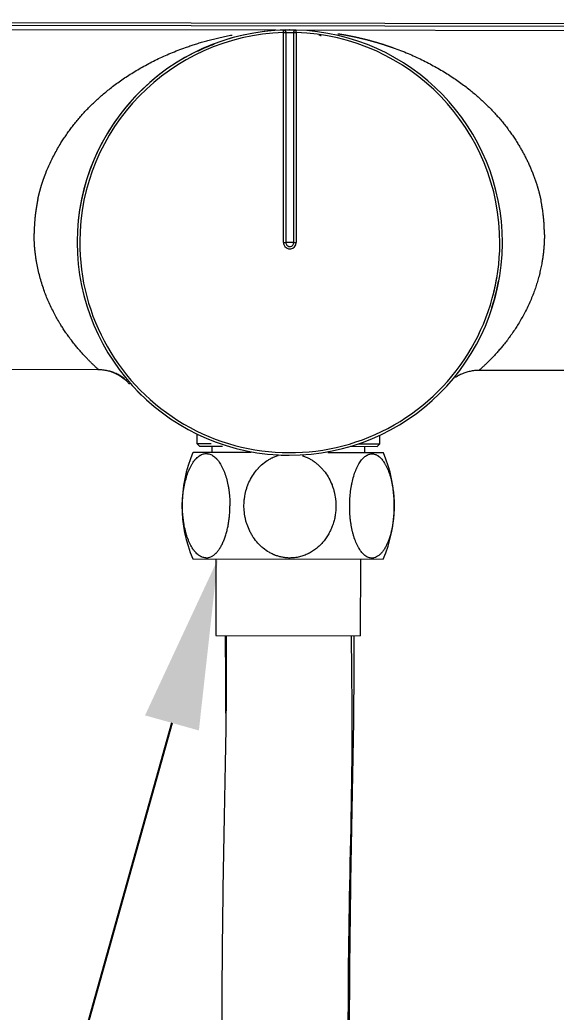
# Model space of a CAD drawing. Extents: x 16539 to 19738, y -91 to 2224.
# Drawn here: x 17479.9 to 17543, y 462.1 to 578.8 of the extents above; entities that cross this region are included whole.
import ezdxf
from ezdxf import colors
from ezdxf.entities.mleader import LeaderData, LeaderLine
from ezdxf.math import Vec2, Vec3

# ---------------------------------------------------------------- set-up
doc = ezdxf.new("R2010")
doc.units = 0
doc.header["$LTSCALE"] = 10
doc.header["$MEASUREMENT"] = 0
doc.layers.get('0').update_dxf_attribs({"linetype": 'CONTINUOUS'})
doc.layers.add('1', color=7, linetype='CONTINUOUS')
doc.styles.add('Daelim Dimension', font='NanumGothic.ttf')

msp = doc.modelspace()

# ---------------------------------------------------------------- linework, layer by layer
at = {"layer": '1', "color": 7, "linetype": 'Continuous', "lineweight": 13}
for p, q in [((17263.99, 578.76), (17699.99, 578.08)), ((17510.92, 552.57), (17510.92, 577.26)), ((17511.2, 577.26), (17511.19, 552.57)), ((17512.12, 552.57), (17512.12, 577.26)), ((17512.4, 577.26), (17512.4, 552.57)), ((17486.65, 552.57), (17486.66, 552.57))]:
    msp.add_line(p, q, dxfattribs=at)
at = {"layer": '1', "color": 7, "linetype": 'Continuous', "lineweight": 18}
for p, q in [((17263.99, 578.46), (17699.99, 577.78)), ((17436.61, 577.69), (17510.01, 577.58)), ((17511.65, 577.57), (17511.61, 577.57)), ((17511.7, 577.57), (17511.69, 577.57)), ((17511.89, 577.57), (17586.61, 577.46)), ((17489.19, 537.61), (17436.55, 537.69)), ((17586.55, 537.46), (17533.91, 537.54)), ((17500.73, 530.08), (17500.73, 528.94)), ((17522.23, 528.91), (17522.23, 529.92)), ((17500.73, 528.94), (17501.03, 528.64)), ((17500.73, 528.94), (17502.43, 528.94)), ((17501.03, 528.64), (17503.74, 528.64)), ((17502.48, 528.64), (17502.48, 527.88)), ((17518.8, 528.62), (17521.93, 528.61)), ((17519.73, 528.91), (17522.23, 528.91)), ((17520.48, 527.85), (17520.48, 528.61)), ((17521.93, 528.61), (17522.23, 528.91)), ((17507.13, 527.87), (17500.28, 527.88)), ((17511.61, 527.57), (17511.62, 527.57)), ((17522.68, 527.85), (17516.15, 527.86)), ((17500.26, 515.38), (17522.66, 515.35)), ((17502.96, 515.38), (17502.95, 506.38)), ((17519.96, 515.35), (17519.94, 506.35)), ((17502.95, 506.38), (17519.94, 506.35))]:
    msp.add_line(p, q, dxfattribs=at)
for centre, major_axis, ratio, start_param, end_param in [((17511.65, 552.57), (0.04, 25), 0.999999, 6.254568, 7.850907), ((17511.66, 552.57), (-0.04, -25), 0.999999, 3.173145, 4.709526), ((17512.4, 577.26), (0.009, 0.3), 0.001585, 4.712434, 6.28323), ((17511.66, 552.57), (-0.04, -25), 0.999999, 1.572319, 3.113086), ((17511.66, 552.57), (-0.04, -24.7), 0.999999, 3.173145, 4.709526), ((17512.4, 577.26), (0.3, 0), 0.000002, 3.527575, 4.713974), ((17511.66, 552.57), (-0.04, -24.7), 0.999999, 1.567933, 3.113086), ((17511.65, 552.57), (-0.04, -24.96), 0.999999, 3.50704, 3.592843), ((17511.65, 552.57), (0.04, 25), 0.999999, 1.567722, 1.572319), ((17511.66, 552.57), (-0.04, -25), 0.999999, 4.709526, 4.713912), ((17511.66, 552.57), (-0.04, -25), 0.999999, 4.713912, 7.851119), ((17511.66, 552.57), (-0.04, -24.7), 0.999999, 4.709526, 7.851119), ((17511.66, 552.57), (-0.04, -25), 0.999999, 1.567933, 1.572319), ((17511.65, 552.57), (-0.04, -24.7), 0.999999, 1.325242, 1.410137), ((17511.65, 552.57), (-0.04, -24.96), 0.999999, 1.26161, 1.389222), ((17489.09, 532.61), (-0.01, -5), 0.999999, 2.300524, 3.141593), ((17511.61, 552.57), (-0.04, -25), 0.999999, 5.486939, 5.513691), ((17514.86, 521.61), (-0.02, -15.88), 0.999825, 4.307798, 5.11698), ((17511.61, 552.57), (-0.04, -25), 0.999999, 6.233116, 6.283185), ((17508.07, 521.62), (0.02, 15.88), 0.999825, 4.307798, 5.11698)]:
    msp.add_ellipse(centre, major_axis=major_axis, ratio=ratio, start_param=start_param, end_param=end_param, dxfattribs=at)
at = {"layer": '1', "color": 7, "linetype": 'Continuous', "lineweight": 13}
for centre, major_axis, ratio, start_param, end_param in [((17510.92, 577.26), (-0.009, 0.3), 0.001585, 4.712339, 6.283136), ((17510.92, 577.26), (0.3, 0), 0.000002, 4.713974, 5.900374), ((17510.92, 552.57), (-0.3, 0), 0.000002, 1.572382, 2.758782), ((17511.66, 552.57), (0.001, 0.742), 0.999999, 1.572319, 1.882429), ((17511.66, 552.57), (0.001, 0.742), 0.999999, 1.882429, 4.713912), ((17511.66, 552.57), (0.5, 0), 0.000002, 1.572382, 2.758781), ((17511.66, 552.57), (0.001, 0.464), 0.999999, 1.572319, 1.882429), ((17511.66, 552.57), (0.001, 0.464), 0.999999, 1.882429, 4.713912), ((17511.66, 552.57), (0.5, 0), 0.000002, 0.385982, 1.572382), ((17512.4, 552.57), (-0.3, 0), 0.000002, 0.385982, 1.572382)]:
    msp.add_ellipse(centre, major_axis=major_axis, ratio=ratio, start_param=start_param, end_param=end_param, dxfattribs=at)
at = {"layer": '1', "color": 7, "linetype": 'Continuous', "lineweight": 18}
for points, knots in [([(17510.91, 577.56), (17510.91, 577.56), (17510.91, 577.56), (17510.92, 577.56), (17510.93, 577.56), (17510.93, 577.56), (17510.94, 577.56), (17510.95, 577.56), (17510.95, 577.56), (17510.96, 577.56), (17510.97, 577.56), (17510.97, 577.56), (17510.98, 577.56), (17510.99, 577.56), (17511, 577.56), (17511.01, 577.56), (17511.02, 577.56), (17511.04, 577.56), (17511.06, 577.57), (17511.11, 577.57), (17511.15, 577.57), (17511.22, 577.57), (17511.3, 577.57), (17511.42, 577.57), (17511.53, 577.57), (17511.66, 577.57), (17511.78, 577.57), (17511.89, 577.57), (17512.01, 577.57), (17512.1, 577.57), (17512.16, 577.57), (17512.21, 577.57), (17512.25, 577.57), (17512.28, 577.56), (17512.31, 577.56), (17512.32, 577.56), (17512.34, 577.56), (17512.35, 577.56), (17512.36, 577.56), (17512.38, 577.56), (17512.39, 577.56), (17512.4, 577.56), (17512.41, 577.56), (17512.41, 577.56)], [0, 0, 0, 0, 0.007724, 0.015423, 0.0231, 0.030758, 0.038398, 0.046024, 0.053637, 0.061242, 0.06884, 0.076433, 0.084026, 0.091619, 0.099217, 0.106821, 0.114434, 0.122058, 0.153377, 0.184502, 0.215598, 0.246836, 0.309661, 0.372766, 0.435697, 0.498683, 0.561712, 0.624751, 0.688137, 0.751255, 0.782705, 0.814029, 0.845399, 0.876987, 0.890635, 0.904252, 0.917855, 0.931457, 0.945075, 0.958723, 0.972417, 0.986171, 1, 1, 1, 1]), ([(17515.06, 577.01), (17515.11, 576.99), (17515.15, 576.97), (17515.24, 576.94), (17515.29, 576.93), (17515.34, 576.92)], [0, 0, 0, 0, 0.504365, 0.504365, 1, 1, 1, 1]), ([(17516.53, 341.75), (17517.03, 339.87), (17518.41, 334.95), (17521.14, 326.31), (17525.04, 315.17), (17530.09, 302.63), (17536.24, 289.62), (17543.27, 277.03), (17551.08, 265.23), (17559.68, 254.35), (17569.09, 244.51), (17579.29, 235.83), (17590.25, 228.46), (17603.74, 221.33), (17619.95, 215.05), (17638.83, 210.2), (17658.01, 207.28), (17677.2, 206.01), (17696.1, 206.39), (17714.4, 208.42), (17731.83, 212.03), (17748.2, 217.16), (17763.4, 223.74), (17777.53, 231.81), (17790.77, 241.6), (17801.64, 252.13), (17810.33, 262.9), (17817.07, 273.31), (17824.01, 286.62), (17830.46, 303.08), (17835.62, 322.85), (17838.5, 343.56), (17839.08, 364.7), (17837.6, 385.79), (17834.02, 408.83), (17828.02, 433.54), (17819.49, 459.62), (17808.8, 485.71), (17796.03, 511.57), (17782.03, 535.67), (17772.35, 550.67), (17767.88, 557.37)], [0, 0, 0, 0, 0.0082069, 0.0215596, 0.0381097, 0.0578098, 0.0783679, 0.0985803, 0.1183953, 0.1377978, 0.1568237, 0.1755469, 0.1939843, 0.2122541, 0.2395791, 0.2668789, 0.2940862, 0.321042, 0.347645, 0.3734704, 0.3983715, 0.4223601, 0.4454972, 0.4678681, 0.4906141, 0.514563, 0.5313056, 0.5486882, 0.5666212, 0.5943077, 0.622846, 0.6523031, 0.6820326, 0.7116126, 0.7410481, 0.7799734, 0.8183744, 0.856331, 0.8984009, 0.9395583, 0.9734278, 0.9734278, 0.9734278, 0.9734278]), ([(17492.24, 536.56), (17492.2, 536.59), (17492.03, 536.72), (17491.7, 536.94), (17491.23, 537.18), (17490.74, 537.37), (17490.23, 537.5), (17489.71, 537.59), (17489.36, 537.61), (17489.19, 537.61)], [0, 0, 0, 0, 0.04048, 0.2004, 0.36032, 0.52024, 0.68016, 0.84008, 1, 1, 1, 1]), ([(17533.91, 537.54), (17533.73, 537.54), (17533.38, 537.52), (17532.86, 537.44), (17532.35, 537.3), (17531.86, 537.11), (17531.45, 536.9), (17531.21, 536.75), (17531.11, 536.69)], [0, 0, 0, 0, 0.177407, 0.354814, 0.532222, 0.709629, 0.887036, 1, 1, 1, 1]), ([(17501.79, 515.5), (17501.72, 515.5), (17501.57, 515.52), (17501.43, 515.56), (17501.32, 515.6), (17501.28, 515.62), (17501.21, 515.65), (17501.18, 515.67), (17501.07, 515.73), (17501, 515.77), (17500.87, 515.87), (17500.73, 515.99), (17500.61, 516.12), (17500.51, 516.23), (17500.47, 516.28), (17500.42, 516.34), (17500.39, 516.38), (17500.37, 516.4), (17500.3, 516.51), (17500.24, 516.59), (17500.07, 516.86), (17499.97, 517.06), (17499.78, 517.48), (17499.69, 517.7), (17499.58, 518), (17499.56, 518.06), (17499.53, 518.18), (17499.51, 518.24), (17499.45, 518.42), (17499.42, 518.55), (17499.32, 518.93), (17499.27, 519.19), (17499.2, 519.59), (17499.18, 519.72), (17499.15, 519.93), (17499.14, 520), (17499.12, 520.14), (17499.12, 520.21), (17499.08, 520.55), (17499.06, 520.83), (17499.04, 521.39), (17499.04, 521.68), (17499.05, 522.03), (17499.05, 522.14), (17499.06, 522.24), (17499.06, 522.31), (17499.06, 522.35), (17499.07, 522.53), (17499.08, 522.67), (17499.12, 523.08), (17499.16, 523.36), (17499.22, 523.76), (17499.24, 523.9), (17499.28, 524.1), (17499.3, 524.16), (17499.33, 524.29), (17499.34, 524.36), (17499.42, 524.68), (17499.49, 524.93), (17499.64, 525.41), (17499.73, 525.64), (17499.83, 525.89), (17499.85, 525.91), (17499.87, 525.97), (17499.91, 526.05), (17499.95, 526.12), (17500.02, 526.28), (17500.13, 526.47), (17500.24, 526.65), (17500.36, 526.82), (17500.42, 526.9), (17500.5, 527), (17500.51, 527.02), (17500.54, 527.05), (17500.59, 527.11), (17500.64, 527.16), (17500.74, 527.26), (17500.87, 527.38), (17501.01, 527.48), (17501.11, 527.55), (17501.16, 527.58), (17501.22, 527.6), (17501.25, 527.62), (17501.27, 527.63), (17501.36, 527.67), (17501.5, 527.72), (17501.72, 527.76), (17501.87, 527.76), (17501.98, 527.75), (17502.03, 527.75), (17502.09, 527.74), (17502.12, 527.73), (17502.14, 527.73), (17502.23, 527.7), (17502.3, 527.68), (17502.45, 527.62), (17502.59, 527.54), (17502.79, 527.4), (17502.92, 527.28), (17503, 527.2), (17503.02, 527.18), (17503.05, 527.15), (17503.1, 527.09), (17503.15, 527.04), (17503.24, 526.93), (17503.3, 526.85), (17503.48, 526.6), (17503.58, 526.41), (17503.74, 526.11), (17503.79, 526.01), (17503.86, 525.85), (17503.88, 525.79), (17503.93, 525.68), (17503.95, 525.62), (17504.06, 525.34), (17504.14, 525.1), (17504.28, 524.61), (17504.34, 524.36), (17504.4, 524.03), (17504.42, 523.96), (17504.43, 523.86), (17504.44, 523.83), (17504.45, 523.76), (17504.46, 523.72), (17504.48, 523.56), (17504.5, 523.42), (17504.56, 523.01), (17504.58, 522.73), (17504.62, 522.17), (17504.62, 521.89), (17504.62, 521.61)], [0, 0, 0, 0, 0.015625, 0.03125, 0.03125, 0.039063, 0.039063, 0.046875, 0.046875, 0.0625, 0.0625, 0.078125, 0.09375, 0.09375, 0.101563, 0.105469, 0.105469, 0.109375, 0.109375, 0.125, 0.125, 0.15625, 0.15625, 0.1875, 0.1875, 0.195313, 0.195313, 0.203125, 0.203125, 0.21875, 0.21875, 0.25, 0.25, 0.265625, 0.265625, 0.273438, 0.273438, 0.28125, 0.28125, 0.3125, 0.3125, 0.34375, 0.34375, 0.351563, 0.355469, 0.355469, 0.359375, 0.359375, 0.375, 0.375, 0.40625, 0.40625, 0.421875, 0.421875, 0.429688, 0.429688, 0.4375, 0.4375, 0.46875, 0.46875, 0.5, 0.5, 0.503906, 0.503906, 0.507813, 0.515625, 0.515625, 0.53125, 0.546875, 0.546875, 0.5625, 0.5625, 0.566406, 0.566406, 0.570313, 0.578125, 0.578125, 0.59375, 0.609375, 0.609375, 0.617188, 0.621094, 0.621094, 0.625, 0.625, 0.640625, 0.65625, 0.671875, 0.671875, 0.679688, 0.683594, 0.683594, 0.6875, 0.6875, 0.703125, 0.703125, 0.71875, 0.734375, 0.75, 0.75, 0.753906, 0.753906, 0.757813, 0.765625, 0.765625, 0.78125, 0.78125, 0.8125, 0.8125, 0.828125, 0.828125, 0.835938, 0.835938, 0.84375, 0.84375, 0.875, 0.875, 0.90625, 0.90625, 0.914063, 0.914063, 0.917969, 0.917969, 0.921875, 0.921875, 0.9375, 0.9375, 0.96875, 0.96875, 1, 1, 1, 1]), ([(17511.66, 515.48), (17511.51, 515.48), (17511.37, 515.49), (17511.09, 515.52), (17510.81, 515.56), (17510.4, 515.65), (17510.13, 515.74), (17509.96, 515.8), (17509.93, 515.82), (17509.86, 515.84), (17509.76, 515.88), (17509.67, 515.93), (17509.48, 516.02), (17509.35, 516.08), (17508.98, 516.3), (17508.75, 516.46), (17508.5, 516.66), (17508.48, 516.68), (17508.42, 516.73), (17508.34, 516.8), (17508.26, 516.87), (17508.11, 517.02), (17508.01, 517.12), (17507.72, 517.43), (17507.55, 517.66), (17507.35, 517.95), (17507.31, 518.01), (17507.24, 518.13), (17507.2, 518.19), (17507.09, 518.38), (17507.03, 518.5), (17506.84, 518.88), (17506.73, 519.14), (17506.61, 519.48), (17506.59, 519.54), (17506.55, 519.68), (17506.53, 519.75), (17506.47, 519.96), (17506.44, 520.09), (17506.36, 520.51), (17506.32, 520.79), (17506.27, 521.35), (17506.27, 521.63), (17506.28, 521.95), (17506.28, 521.99), (17506.29, 522.06), (17506.3, 522.17), (17506.3, 522.27), (17506.33, 522.48), (17506.35, 522.62), (17506.42, 523.04), (17506.48, 523.32), (17506.6, 523.72), (17506.65, 523.85), (17506.72, 524.05), (17506.75, 524.12), (17506.8, 524.25), (17506.83, 524.32), (17506.98, 524.64), (17507.11, 524.89), (17507.41, 525.37), (17507.57, 525.6), (17507.8, 525.87), (17507.87, 525.95), (17507.94, 526.03), (17507.99, 526.08), (17508.01, 526.11), (17508.14, 526.23), (17508.24, 526.33), (17508.55, 526.62), (17508.78, 526.79), (17509.13, 527.02), (17509.25, 527.09), (17509.44, 527.19), (17509.53, 527.24), (17509.63, 527.28), (17509.7, 527.31), (17509.73, 527.33), (17509.89, 527.4), (17510.07, 527.47), (17510.25, 527.53), (17510.3, 527.54)], [0, 0, 0, 0, 0.025406, 0.025406, 0.050812, 0.076218, 0.101623, 0.101623, 0.107975, 0.107975, 0.114326, 0.127029, 0.127029, 0.152435, 0.152435, 0.203247, 0.203247, 0.209598, 0.209598, 0.21595, 0.228653, 0.228653, 0.254059, 0.254059, 0.30487, 0.30487, 0.317573, 0.317573, 0.330276, 0.330276, 0.355682, 0.355682, 0.406494, 0.406494, 0.419197, 0.419197, 0.4319, 0.4319, 0.457305, 0.457305, 0.508117, 0.508117, 0.558929, 0.558929, 0.56528, 0.56528, 0.571632, 0.584335, 0.584335, 0.609741, 0.609741, 0.660552, 0.660552, 0.685958, 0.685958, 0.698661, 0.698661, 0.711364, 0.711364, 0.762176, 0.762176, 0.812987, 0.812987, 0.82569, 0.832042, 0.832042, 0.838393, 0.838393, 0.863799, 0.863799, 0.914611, 0.914611, 0.940017, 0.940017, 0.95272, 0.959071, 0.959071, 0.965423, 0.965423, 0.990828, 1, 1, 1, 1]), ([(17513.16, 527.51), (17513.2, 527.5), (17513.24, 527.48), (17513.35, 527.44), (17513.42, 527.42), (17513.62, 527.34), (17513.88, 527.22), (17514.12, 527.08), (17514.3, 526.97), (17514.36, 526.93), (17514.48, 526.85), (17514.54, 526.81), (17514.71, 526.68), (17514.83, 526.59), (17515.04, 526.41), (17515.25, 526.22), (17515.44, 526.01), (17515.58, 525.85), (17515.65, 525.77), (17515.72, 525.68), (17515.76, 525.63), (17515.78, 525.6), (17515.97, 525.34), (17516.13, 525.1), (17516.4, 524.61), (17516.52, 524.35), (17516.64, 524.05), (17516.65, 524.02), (17516.67, 523.95), (17516.69, 523.92), (17516.72, 523.82), (17516.74, 523.75), (17516.81, 523.55), (17516.85, 523.41), (17516.95, 523), (17517, 522.72), (17517.05, 522.3), (17517.07, 522.16), (17517.08, 521.94), (17517.08, 521.87), (17517.08, 521.73), (17517.09, 521.66), (17517.09, 521.59)], [0, 0, 0, 0, 0.017957, 0.017957, 0.046016, 0.046016, 0.102132, 0.158249, 0.158249, 0.186308, 0.186308, 0.214366, 0.214366, 0.270483, 0.270483, 0.326599, 0.382716, 0.382716, 0.410774, 0.424804, 0.424804, 0.438833, 0.438833, 0.551066, 0.551066, 0.6633, 0.6633, 0.677329, 0.677329, 0.691358, 0.691358, 0.719416, 0.719416, 0.775533, 0.775533, 0.887767, 0.887767, 0.943883, 0.943883, 0.971942, 0.971942, 1, 1, 1, 1]), ([(17521.32, 515.47), (17521.25, 515.47), (17521.18, 515.47), (17521.05, 515.5), (17520.91, 515.53), (17520.71, 515.62), (17520.58, 515.71), (17520.5, 515.77), (17520.48, 515.78), (17520.45, 515.81), (17520.4, 515.85), (17520.35, 515.89), (17520.26, 515.98), (17520.2, 516.05), (17520.08, 516.19), (17519.97, 516.34), (17519.86, 516.51), (17519.79, 516.62), (17519.78, 516.64), (17519.75, 516.69), (17519.71, 516.76), (17519.67, 516.83), (17519.6, 516.97), (17519.55, 517.08), (17519.41, 517.39), (17519.32, 517.61), (17519.23, 517.9), (17519.21, 517.96), (17519.17, 518.08), (17519.15, 518.14), (17519.1, 518.33), (17519.07, 518.45), (17518.98, 518.83), (17518.92, 519.09), (17518.87, 519.43), (17518.85, 519.53), (17518.84, 519.63), (17518.83, 519.7), (17518.82, 519.73), (17518.8, 519.91), (17518.78, 520.04), (17518.74, 520.46), (17518.72, 520.74), (17518.7, 521.3), (17518.7, 521.59), (17518.71, 522.16), (17518.72, 522.44), (17518.77, 523), (17518.8, 523.27), (17518.86, 523.68), (17518.88, 523.81), (17518.91, 523.98), (17518.92, 524.01), (17518.93, 524.08), (17518.93, 524.11), (17518.95, 524.21), (17518.97, 524.28), (17519.04, 524.6), (17519.1, 524.85), (17519.25, 525.33), (17519.32, 525.56), (17519.43, 525.83), (17519.47, 525.91), (17519.5, 525.99), (17519.53, 526.05), (17519.54, 526.07), (17519.6, 526.2), (17519.65, 526.3), (17519.8, 526.59), (17519.91, 526.76), (17520.08, 526.99), (17520.14, 527.06), (17520.23, 527.16), (17520.27, 527.21), (17520.32, 527.26), (17520.35, 527.29), (17520.37, 527.3), (17520.45, 527.38), (17520.58, 527.48), (17520.77, 527.6), (17520.91, 527.65), (17521.04, 527.7), (17521.11, 527.71), (17521.2, 527.72), (17521.21, 527.73), (17521.25, 527.73), (17521.3, 527.73), (17521.35, 527.73), (17521.45, 527.73), (17521.59, 527.7), (17521.73, 527.66), (17521.83, 527.62), (17521.88, 527.59), (17521.93, 527.56), (17521.96, 527.54), (17521.98, 527.53), (17522.06, 527.48), (17522.13, 527.43), (17522.25, 527.33), (17522.38, 527.21), (17522.5, 527.07), (17522.59, 526.96), (17522.61, 526.92), (17522.66, 526.86), (17522.67, 526.84), (17522.7, 526.8), (17522.77, 526.7), (17522.84, 526.59), (17522.94, 526.4), (17523.04, 526.21), (17523.14, 526), (17523.2, 525.84), (17523.23, 525.79), (17523.27, 525.68), (17523.29, 525.62), (17523.39, 525.33), (17523.47, 525.1), (17523.6, 524.6), (17523.66, 524.34), (17523.71, 524.04), (17523.72, 524.01), (17523.73, 523.94), (17523.75, 523.84), (17523.77, 523.74), (17523.8, 523.54), (17523.82, 523.4), (17523.87, 522.99), (17523.89, 522.71), (17523.92, 522.29), (17523.92, 522.15), (17523.93, 521.93), (17523.93, 521.86), (17523.93, 521.72), (17523.93, 521.65), (17523.93, 521.58)], [0, 0, 0, 0, 0.015625, 0.015625, 0.03125, 0.046875, 0.0625, 0.0625, 0.066406, 0.066406, 0.070313, 0.078125, 0.078125, 0.09375, 0.09375, 0.109375, 0.125, 0.125, 0.128906, 0.128906, 0.132813, 0.140625, 0.140625, 0.15625, 0.15625, 0.1875, 0.1875, 0.195313, 0.195313, 0.203125, 0.203125, 0.21875, 0.21875, 0.25, 0.25, 0.257813, 0.261719, 0.261719, 0.265625, 0.265625, 0.28125, 0.28125, 0.3125, 0.3125, 0.34375, 0.34375, 0.375, 0.375, 0.40625, 0.40625, 0.421875, 0.421875, 0.425781, 0.425781, 0.429688, 0.429688, 0.4375, 0.4375, 0.46875, 0.46875, 0.5, 0.5, 0.507813, 0.511719, 0.511719, 0.515625, 0.515625, 0.53125, 0.53125, 0.5625, 0.5625, 0.578125, 0.578125, 0.585938, 0.589844, 0.589844, 0.59375, 0.59375, 0.609375, 0.625, 0.640625, 0.640625, 0.65625, 0.65625, 0.660156, 0.660156, 0.664063, 0.671875, 0.671875, 0.6875, 0.703125, 0.703125, 0.710938, 0.714844, 0.714844, 0.71875, 0.71875, 0.734375, 0.734375, 0.75, 0.765625, 0.765625, 0.773438, 0.773438, 0.777344, 0.777344, 0.78125, 0.796875, 0.796875, 0.8125, 0.828125, 0.828125, 0.835938, 0.835938, 0.84375, 0.84375, 0.875, 0.875, 0.90625, 0.90625, 0.910156, 0.910156, 0.914063, 0.921875, 0.921875, 0.9375, 0.9375, 0.96875, 0.96875, 0.984375, 0.984375, 0.992188, 0.992188, 1, 1, 1, 1]), ([(17501.79, 515.5), (17501.84, 515.5), (17501.92, 515.5), (17501.99, 515.51), (17502.04, 515.52), (17502.07, 515.52), (17502.19, 515.55), (17502.29, 515.58), (17502.48, 515.66), (17502.57, 515.72), (17502.75, 515.85), (17502.84, 515.92), (17502.95, 516.03), (17502.98, 516.05), (17503.02, 516.09), (17503.04, 516.12), (17503.11, 516.19), (17503.15, 516.24), (17503.27, 516.39), (17503.35, 516.5), (17503.5, 516.73), (17503.58, 516.86), (17503.72, 517.12), (17503.78, 517.26), (17503.86, 517.44), (17503.88, 517.48), (17503.91, 517.56), (17503.92, 517.59), (17503.97, 517.71), (17504, 517.78), (17504.08, 518.02), (17504.13, 518.18), (17504.23, 518.51), (17504.32, 518.84), (17504.39, 519.19), (17504.44, 519.47), (17504.46, 519.56), (17504.48, 519.74), (17504.5, 519.83), (17504.53, 520.1), (17504.58, 520.47), (17504.6, 520.85), (17504.62, 521.23), (17504.62, 521.41), (17504.62, 521.61)], [0, 0, 0, 0, 0.03125, 0.046875, 0.046875, 0.0625, 0.0625, 0.125, 0.125, 0.1875, 0.1875, 0.25, 0.25, 0.265625, 0.265625, 0.28125, 0.28125, 0.3125, 0.3125, 0.375, 0.375, 0.4375, 0.4375, 0.5, 0.5, 0.515625, 0.515625, 0.53125, 0.53125, 0.5625, 0.5625, 0.625, 0.625, 0.6875, 0.75, 0.75, 0.78125, 0.78125, 0.8125, 0.8125, 0.875, 0.9375, 0.9375, 1, 1, 1, 1]), ([(17517.09, 521.59), (17517.08, 521.4), (17517.08, 521.21), (17517.04, 520.83), (17517, 520.46), (17516.92, 520.09), (17516.82, 519.73), (17516.77, 519.55), (17516.64, 519.19), (17516.5, 518.84), (17516.33, 518.5), (17516.15, 518.17), (17516.05, 518.01), (17515.84, 517.7), (17515.72, 517.55), (17515.54, 517.33), (17515.48, 517.26), (17515.35, 517.12), (17515.28, 517.05), (17515.08, 516.86), (17514.94, 516.73), (17514.65, 516.5), (17514.5, 516.39), (17514.26, 516.23), (17514.18, 516.18), (17514.06, 516.11), (17514.01, 516.09), (17513.93, 516.05), (17513.89, 516.02), (17513.68, 515.92), (17513.33, 515.77), (17512.97, 515.66), (17512.6, 515.57), (17512.42, 515.54), (17512.18, 515.51), (17512.13, 515.5), (17512.04, 515.5), (17511.9, 515.49), (17511.75, 515.48), (17511.66, 515.48)], [0, 0, 0, 0, 0.0625, 0.0625, 0.125, 0.1875, 0.1875, 0.25, 0.25, 0.3125, 0.375, 0.375, 0.4375, 0.4375, 0.5, 0.5, 0.53125, 0.53125, 0.5625, 0.5625, 0.625, 0.625, 0.6875, 0.6875, 0.71875, 0.71875, 0.734375, 0.734375, 0.75, 0.75, 0.8125, 0.875, 0.875, 0.9375, 0.9375, 0.953125, 0.953125, 0.96875, 1, 1, 1, 1]), ([(17523.93, 521.58), (17523.93, 521.39), (17523.93, 521.2), (17523.91, 520.82), (17523.89, 520.45), (17523.85, 520.09), (17523.8, 519.72), (17523.78, 519.54), (17523.73, 519.28), (17523.71, 519.19), (17523.68, 519.01), (17523.66, 518.93), (17523.61, 518.67), (17523.57, 518.5), (17523.48, 518.18), (17523.43, 518.02), (17523.33, 517.71), (17523.27, 517.56), (17523.2, 517.37), (17523.19, 517.34), (17523.16, 517.27), (17523.11, 517.16), (17523.06, 517.06), (17522.97, 516.86), (17522.9, 516.74), (17522.76, 516.5), (17522.69, 516.39), (17522.57, 516.24), (17522.53, 516.19), (17522.47, 516.12), (17522.45, 516.09), (17522.41, 516.05), (17522.39, 516.03), (17522.29, 515.92), (17522.12, 515.77), (17521.95, 515.65), (17521.78, 515.56), (17521.69, 515.53), (17521.57, 515.5), (17521.55, 515.49), (17521.5, 515.48), (17521.44, 515.47), (17521.37, 515.47), (17521.32, 515.47)], [0, 0, 0, 0, 0.0625, 0.0625, 0.125, 0.1875, 0.1875, 0.25, 0.25, 0.28125, 0.28125, 0.3125, 0.3125, 0.375, 0.375, 0.4375, 0.4375, 0.5, 0.5, 0.515625, 0.515625, 0.53125, 0.5625, 0.5625, 0.625, 0.625, 0.6875, 0.6875, 0.71875, 0.71875, 0.734375, 0.734375, 0.75, 0.75, 0.8125, 0.875, 0.875, 0.9375, 0.9375, 0.953125, 0.953125, 0.96875, 1, 1, 1, 1]), ([(17504.18, 506.38), (17504.2, 504.28), (17504.19, 496.72), (17503.89, 483.43), (17503.63, 465.99), (17503.67, 441.27), (17504.87, 409.28), (17509.57, 369.45), (17516.34, 340.79), (17521.51, 325.07), (17522.13, 323.24)], [0, 0, 0, 0, 0.035456, 0.127035, 0.220247, 0.321227, 0.531601, 0.741976, 0.969881, 1, 1, 1, 1]), ([(17817.87, 314.37), (17817.43, 312.71), (17816.25, 308.57), (17813.91, 301.59), (17810.55, 293.18), (17806.14, 284.07), (17800.65, 274.88), (17793.19, 264.85), (17783.46, 254.81), (17771.27, 245.36), (17758.18, 237.65), (17742.94, 230.89), (17725.46, 225.54), (17705.83, 222.03), (17685.88, 220.68), (17665.97, 221.32), (17646.55, 223.75), (17629.63, 227.65), (17615.5, 232.49), (17604.08, 237.68), (17593.86, 243.64), (17585.41, 249.91), (17578.42, 256.18), (17572.22, 262.61), (17565.85, 270.22), (17559.1, 279.63), (17552.13, 291.14), (17545.21, 304.83), (17538.62, 320.69), (17532.64, 338.58), (17527.52, 358.36), (17523.89, 377.72), (17521.44, 396.3), (17519.87, 413.81), (17518.91, 432.26), (17518.51, 451.66), (17518.53, 472.02), (17519.08, 490.35), (17518.97, 501.91), (17518.9, 506.35)], [0, 0, 0, 0, 0.00929, 0.023423, 0.039779, 0.05824, 0.078117, 0.097517, 0.125734, 0.153385, 0.180661, 0.207645, 0.243327, 0.279204, 0.315235, 0.35121, 0.386731, 0.420892, 0.44486, 0.467388, 0.488582, 0.508679, 0.524147, 0.539355, 0.556904, 0.577715, 0.601914, 0.629561, 0.660576, 0.694638, 0.731407, 0.770968, 0.801032, 0.832671, 0.865945, 0.900899, 0.937533, 0.975965, 1, 1, 1, 1])]:
    msp.add_open_spline(points, degree=3, knots=knots, dxfattribs=at)
for points, weights in [([(17510.91, 577.56), (17511.07, 577.57), (17511.19, 577.44), (17511.2, 577.26)], [1.17844523615, 0.940518038967, 0.940518254615, 1.1784458831]), ([(17512.12, 577.26), (17512.12, 577.44), (17512.24, 577.57), (17512.41, 577.56)], [1.17844495743, 0.940523104197, 0.940518347618, 1.17843068769])]:
    msp.add_rational_spline(points, weights, degree=3, dxfattribs=at)
at = {"layer": '1', "color": 7, "linetype": 'Continuous', "lineweight": 13}
for points, knots in [([(17482.03, 557.62), (17482.03, 557.64), (17482.04, 557.67), (17482.05, 557.73), (17482.06, 557.78), (17482.08, 557.84), (17482.09, 557.89), (17482.1, 557.95), (17482.11, 558), (17482.13, 558.06), (17482.14, 558.11), (17482.15, 558.17), (17482.17, 558.22), (17482.18, 558.28), (17482.19, 558.34), (17482.21, 558.39), (17482.22, 558.45), (17482.24, 558.5), (17482.25, 558.56), (17482.27, 558.61), (17482.28, 558.67), (17482.3, 558.73), (17482.31, 558.78), (17482.33, 558.84), (17482.34, 558.89), (17482.36, 558.95), (17482.38, 559.01), (17482.39, 559.06), (17482.41, 559.12), (17482.43, 559.18), (17482.44, 559.23), (17482.46, 559.29), (17482.48, 559.35), (17482.5, 559.4), (17482.52, 559.46), (17482.53, 559.52), (17482.55, 559.57), (17482.57, 559.63), (17482.59, 559.69), (17482.61, 559.75), (17482.63, 559.8), (17482.65, 559.86), (17482.67, 559.92), (17482.69, 559.97), (17482.71, 560.03), (17482.73, 560.09), (17482.75, 560.15), (17482.77, 560.2), (17482.79, 560.26), (17482.81, 560.32), (17482.83, 560.38), (17482.86, 560.43), (17482.88, 560.49), (17482.9, 560.55), (17482.92, 560.61), (17482.95, 560.67), (17482.97, 560.72), (17482.99, 560.78), (17483.01, 560.84), (17483.12, 561.11), (17483.33, 561.59), (17483.64, 562.27), (17483.99, 562.95), (17484.36, 563.62), (17484.72, 564.23), (17485.07, 564.78), (17485.39, 565.26), (17485.74, 565.75), (17486.1, 566.22), (17486.47, 566.7), (17486.86, 567.17), (17487.26, 567.63), (17487.68, 568.09), (17488.12, 568.54), (17488.57, 568.98), (17489.04, 569.42), (17489.52, 569.85), (17490.02, 570.27), (17490.56, 570.7), (17491.13, 571.15), (17491.76, 571.6), (17492.4, 572.04), (17493.08, 572.47), (17493.78, 572.9), (17494.51, 573.31), (17495.26, 573.72), (17496.04, 574.11), (17496.84, 574.48), (17497.67, 574.85), (17498.53, 575.19), (17499.28, 575.47), (17499.92, 575.69), (17500.45, 575.87), (17501.01, 576.04), (17501.59, 576.21), (17502.2, 576.38), (17502.84, 576.54), (17503.49, 576.69), (17504.18, 576.84), (17504.64, 576.93), (17504.88, 576.97)], [0, 0, 0, 0, 0.001567, 0.003137, 0.00471, 0.006287, 0.007867, 0.00945, 0.011036, 0.012626, 0.01422, 0.015816, 0.017416, 0.01902, 0.020627, 0.022238, 0.023852, 0.025469, 0.02709, 0.028715, 0.030343, 0.031974, 0.03361, 0.035249, 0.036891, 0.038537, 0.040187, 0.041841, 0.043498, 0.045158, 0.046823, 0.048491, 0.050163, 0.051839, 0.053519, 0.055202, 0.056889, 0.05858, 0.060275, 0.061974, 0.063676, 0.065383, 0.067093, 0.068807, 0.070525, 0.072247, 0.073973, 0.075703, 0.077437, 0.079175, 0.080917, 0.082663, 0.084413, 0.086167, 0.087925, 0.089687, 0.091454, 0.093224, 0.094999, 0.096777, 0.11798, 0.139499, 0.161356, 0.18357, 0.206158, 0.223222, 0.24055, 0.258147, 0.27602, 0.294176, 0.312621, 0.331361, 0.3504, 0.369745, 0.3894, 0.409371, 0.429661, 0.450276, 0.471219, 0.495181, 0.519842, 0.545209, 0.571284, 0.598071, 0.625575, 0.653797, 0.682741, 0.71241, 0.742807, 0.773933, 0.805791, 0.824052, 0.843142, 0.863061, 0.883811, 0.905389, 0.927798, 0.951038, 0.975108, 1, 1, 1, 1]), ([(17511.2, 577.26), (17511.2, 577.26), (17511.23, 577.26), (17511.3, 577.27), (17511.43, 577.27), (17511.58, 577.27), (17511.74, 577.27), (17511.89, 577.27), (17512.02, 577.27), (17512.09, 577.26), (17512.12, 577.26), (17512.12, 577.26)], [0, 0, 0, 0, 0.041391, 0.173126, 0.305456, 0.438398, 0.571598, 0.704443, 0.836748, 0.968027, 1, 1, 1, 1]), ([(17517.32, 577.13), (17517.33, 577.12), (17517.37, 577.12), (17517.43, 577.11), (17517.51, 577.1), (17517.59, 577.08), (17517.67, 577.07), (17517.75, 577.06), (17517.82, 577.04), (17517.9, 577.03), (17517.98, 577.02), (17518.06, 577), (17518.13, 576.99), (17518.21, 576.98), (17518.29, 576.96), (17518.36, 576.95), (17518.44, 576.93), (17518.51, 576.92), (17518.59, 576.9), (17518.67, 576.89), (17518.74, 576.88), (17518.82, 576.86), (17518.89, 576.85), (17518.96, 576.83), (17519.04, 576.82), (17519.11, 576.8), (17519.19, 576.78), (17519.26, 576.77), (17519.33, 576.75), (17519.41, 576.74), (17519.48, 576.72), (17519.55, 576.71), (17519.62, 576.69), (17519.7, 576.67), (17519.77, 576.66), (17519.84, 576.64), (17519.91, 576.62), (17519.98, 576.61), (17520.05, 576.59), (17520.12, 576.57), (17520.19, 576.56), (17520.26, 576.54), (17520.33, 576.52), (17520.4, 576.51), (17520.47, 576.49), (17520.54, 576.47), (17520.61, 576.45), (17520.68, 576.44), (17520.75, 576.42), (17520.82, 576.4), (17520.89, 576.38), (17520.95, 576.37), (17521.02, 576.35), (17521.09, 576.33), (17521.16, 576.31), (17521.22, 576.29), (17521.29, 576.28), (17521.36, 576.26), (17521.42, 576.24), (17521.49, 576.22), (17521.55, 576.2), (17521.62, 576.18), (17521.68, 576.17), (17521.75, 576.15), (17521.81, 576.13), (17521.88, 576.11), (17521.94, 576.09), (17522.01, 576.07), (17522.07, 576.05), (17522.13, 576.03), (17522.2, 576.01), (17522.26, 575.99), (17522.32, 575.98), (17522.39, 575.96), (17522.45, 575.94), (17522.51, 575.92), (17522.57, 575.9), (17522.64, 575.88), (17522.7, 575.86), (17522.76, 575.84), (17522.82, 575.82), (17522.88, 575.8), (17522.94, 575.78), (17523, 575.76), (17523.06, 575.74), (17523.12, 575.72), (17523.18, 575.7), (17523.24, 575.68), (17523.3, 575.66), (17523.36, 575.64), (17523.42, 575.62), (17523.48, 575.6), (17523.53, 575.58), (17523.59, 575.56), (17523.65, 575.54), (17523.71, 575.52), (17523.76, 575.5), (17524.39, 575.28), (17525.54, 574.83), (17527.17, 574.09), (17528.7, 573.29), (17530.13, 572.45), (17531.45, 571.57), (17532.46, 570.82), (17533.2, 570.22), (17533.7, 569.8), (17534.18, 569.37), (17534.65, 568.93), (17535.1, 568.48), (17535.54, 568.03), (17535.96, 567.57), (17536.36, 567.11), (17536.75, 566.64), (17537.13, 566.17), (17537.48, 565.69), (17537.83, 565.2), (17538.15, 564.72), (17538.45, 564.25), (17538.72, 563.81), (17538.96, 563.39), (17539.19, 562.97), (17539.41, 562.54), (17539.62, 562.12), (17539.82, 561.69), (17540, 561.26), (17540.14, 560.94), (17540.23, 560.72), (17540.27, 560.61), (17540.31, 560.5), (17540.35, 560.39), (17540.39, 560.28), (17540.43, 560.17), (17540.47, 560.07), (17540.51, 559.96), (17540.55, 559.85), (17540.58, 559.74), (17540.62, 559.63), (17540.66, 559.53), (17540.69, 559.42), (17540.72, 559.31), (17540.76, 559.21), (17540.79, 559.1), (17540.82, 558.99), (17540.85, 558.89), (17540.88, 558.78), (17540.91, 558.68), (17540.94, 558.57), (17540.97, 558.46), (17541, 558.36), (17541.02, 558.25), (17541.05, 558.15), (17541.07, 558.05), (17541.1, 557.94), (17541.12, 557.84), (17541.15, 557.73), (17541.17, 557.63), (17541.18, 557.56), (17541.19, 557.53)], [0, 0, 0, 0, 0.000987, 0.003659, 0.006323, 0.00898, 0.011629, 0.014271, 0.016906, 0.019533, 0.022153, 0.024765, 0.027371, 0.029968, 0.032559, 0.035142, 0.037717, 0.040286, 0.042846, 0.0454, 0.047946, 0.050485, 0.053016, 0.05554, 0.058056, 0.060566, 0.063067, 0.065562, 0.068049, 0.070529, 0.073001, 0.075466, 0.077923, 0.080373, 0.082816, 0.085252, 0.08768, 0.0901, 0.092514, 0.094919, 0.097318, 0.099709, 0.102093, 0.104469, 0.106838, 0.1092, 0.111554, 0.113901, 0.116241, 0.118573, 0.120898, 0.123215, 0.125525, 0.127828, 0.130123, 0.132411, 0.134691, 0.136965, 0.13923, 0.141489, 0.14374, 0.145984, 0.14822, 0.150449, 0.152671, 0.154885, 0.157092, 0.159291, 0.161483, 0.163668, 0.165845, 0.168015, 0.170178, 0.172333, 0.174481, 0.176622, 0.178755, 0.180881, 0.182999, 0.18511, 0.187214, 0.189311, 0.1914, 0.193481, 0.195556, 0.197622, 0.199682, 0.201734, 0.203779, 0.205817, 0.207847, 0.20987, 0.211885, 0.213893, 0.215894, 0.217887, 0.219873, 0.221852, 0.282548, 0.340438, 0.395542, 0.447882, 0.497483, 0.544375, 0.564591, 0.584491, 0.604077, 0.623354, 0.642327, 0.661, 0.679378, 0.697466, 0.715269, 0.732793, 0.750044, 0.767028, 0.783751, 0.80022, 0.813933, 0.827501, 0.840927, 0.854215, 0.867371, 0.880399, 0.893303, 0.906088, 0.909308, 0.912514, 0.915707, 0.918886, 0.922052, 0.925205, 0.928345, 0.931471, 0.934585, 0.937686, 0.940774, 0.943849, 0.946912, 0.949962, 0.953, 0.956025, 0.959039, 0.96204, 0.965029, 0.968006, 0.970972, 0.973925, 0.976868, 0.979798, 0.982717, 0.985625, 0.988522, 0.991408, 0.994283, 0.997147, 1, 1, 1, 1]), ([(17482.03, 557.62), (17482.02, 557.6), (17482.02, 557.56), (17482, 557.5), (17481.99, 557.45), (17481.98, 557.39), (17481.97, 557.33), (17481.96, 557.28), (17481.95, 557.22), (17481.94, 557.16), (17481.93, 557.11), (17481.92, 557.05), (17481.91, 556.99), (17481.9, 556.93), (17481.89, 556.88), (17481.88, 556.82), (17481.87, 556.76), (17481.86, 556.7), (17481.85, 556.65), (17481.84, 556.59), (17481.83, 556.53), (17481.82, 556.48), (17481.81, 556.42), (17481.8, 556.36), (17481.8, 556.3), (17481.79, 556.25), (17481.78, 556.19), (17481.77, 556.13), (17481.76, 556.07), (17481.76, 556.02), (17481.75, 555.96), (17481.74, 555.9), (17481.74, 555.85), (17481.73, 555.79), (17481.72, 555.73), (17481.72, 555.67), (17481.71, 555.6), (17481.7, 555.5), (17481.69, 555.38), (17481.68, 555.26), (17481.67, 555.14), (17481.66, 555.03), (17481.65, 554.91), (17481.64, 554.79), (17481.63, 554.67), (17481.63, 554.56), (17481.62, 554.44), (17481.62, 554.32), (17481.61, 554.2), (17481.61, 554.09), (17481.61, 553.97), (17481.6, 553.85), (17481.6, 553.74), (17481.6, 553.66), (17481.6, 553.62)], [0, 0, 0, 0, 0.01435, 0.028697, 0.043043, 0.057387, 0.071729, 0.086069, 0.100407, 0.114743, 0.129078, 0.14341, 0.15774, 0.172068, 0.186394, 0.200717, 0.215039, 0.229359, 0.243676, 0.257991, 0.272305, 0.286615, 0.300924, 0.315231, 0.329535, 0.343838, 0.358138, 0.372436, 0.386732, 0.401026, 0.415318, 0.429608, 0.443897, 0.458183, 0.472468, 0.486751, 0.501032, 0.530429, 0.559819, 0.589202, 0.618579, 0.64795, 0.677315, 0.706675, 0.736029, 0.765379, 0.794724, 0.824064, 0.853399, 0.882729, 0.912055, 0.941375, 0.97069, 1, 1, 1, 1]), ([(17541.6, 553.53), (17541.6, 553.54), (17541.6, 553.58), (17541.6, 553.64), (17541.6, 553.7), (17541.6, 553.75), (17541.6, 553.81), (17541.6, 553.87), (17541.6, 553.92), (17541.6, 553.98), (17541.6, 554.04), (17541.59, 554.09), (17541.59, 554.15), (17541.59, 554.21), (17541.59, 554.26), (17541.59, 554.32), (17541.58, 554.38), (17541.58, 554.44), (17541.58, 554.49), (17541.58, 554.55), (17541.57, 554.61), (17541.57, 554.66), (17541.57, 554.72), (17541.56, 554.78), (17541.56, 554.84), (17541.56, 554.89), (17541.55, 554.95), (17541.55, 555.01), (17541.54, 555.06), (17541.54, 555.12), (17541.53, 555.18), (17541.53, 555.24), (17541.52, 555.29), (17541.52, 555.35), (17541.51, 555.41), (17541.51, 555.47), (17541.5, 555.55), (17541.48, 555.7), (17541.46, 555.92), (17541.42, 556.2), (17541.38, 556.49), (17541.33, 556.76), (17541.3, 556.98), (17541.26, 557.16), (17541.23, 557.31), (17541.21, 557.43), (17541.2, 557.5), (17541.19, 557.53)], [0, 0, 0, 0, 0.014234, 0.02847, 0.042707, 0.056946, 0.071186, 0.085427, 0.09967, 0.113914, 0.128159, 0.142406, 0.156653, 0.170903, 0.185153, 0.199404, 0.213657, 0.227911, 0.242167, 0.256423, 0.270681, 0.28494, 0.2992, 0.313461, 0.327723, 0.341987, 0.356252, 0.370519, 0.384786, 0.399056, 0.413326, 0.427598, 0.441872, 0.456147, 0.470424, 0.484702, 0.498982, 0.536965, 0.591306, 0.662029, 0.749173, 0.810893, 0.864663, 0.910469, 0.9483, 0.978146, 1, 1, 1, 1]), ([(17489.19, 537.61), (17489.19, 537.61), (17489.19, 537.61), (17489.18, 537.61), (17489.18, 537.61), (17489.18, 537.61), (17489.18, 537.61), (17489.18, 537.61), (17489.18, 537.61), (17489.18, 537.61), (17489.18, 537.61), (17489.18, 537.62), (17489.17, 537.62), (17489.17, 537.62), (17489.17, 537.62), (17489.17, 537.62), (17489.16, 537.63), (17489.16, 537.63), (17489.16, 537.63), (17489.16, 537.64), (17489.15, 537.64), (17489.15, 537.64), (17489.14, 537.65), (17489.14, 537.65), (17489.14, 537.65), (17489.13, 537.66), (17489.13, 537.66), (17489.12, 537.67), (17489.12, 537.67), (17489.11, 537.68), (17489.09, 537.69), (17489.06, 537.72), (17489.01, 537.77), (17488.94, 537.83), (17488.87, 537.9), (17488.79, 537.98), (17488.7, 538.06), (17488.6, 538.16), (17488.46, 538.29), (17488.26, 538.49), (17488, 538.75), (17487.71, 539.05), (17487.41, 539.37), (17487.09, 539.73), (17486.76, 540.11), (17486.41, 540.53), (17486.13, 540.89), (17485.88, 541.21), (17485.7, 541.46), (17485.54, 541.69), (17485.42, 541.85), (17485.31, 542.02), (17485.18, 542.2), (17485.03, 542.44), (17484.89, 542.65), (17484.76, 542.86), (17484.55, 543.19), (17484.28, 543.65), (17483.94, 544.28), (17483.61, 544.94), (17483.29, 545.63), (17483, 546.31), (17482.74, 547.03), (17482.49, 547.77), (17482.26, 548.56), (17482.07, 549.35), (17481.95, 549.92), (17481.89, 550.26), (17481.87, 550.37), (17481.85, 550.48), (17481.83, 550.6), (17481.82, 550.71), (17481.8, 550.82), (17481.79, 550.93), (17481.77, 551.04), (17481.76, 551.15), (17481.74, 551.27), (17481.73, 551.38), (17481.72, 551.49), (17481.7, 551.6), (17481.69, 551.71), (17481.68, 551.83), (17481.67, 551.94), (17481.66, 552.05), (17481.65, 552.16), (17481.65, 552.28), (17481.64, 552.39), (17481.63, 552.5), (17481.63, 552.61), (17481.62, 552.72), (17481.62, 552.84), (17481.61, 552.95), (17481.61, 553.06), (17481.61, 553.17), (17481.6, 553.28), (17481.6, 553.4), (17481.6, 553.51), (17481.6, 553.58), (17481.6, 553.62)], [0, 0, 0, 0, 0.002068, 0.004137, 0.006206, 0.008275, 0.010345, 0.012415, 0.014485, 0.016556, 0.018627, 0.020699, 0.022771, 0.024844, 0.026917, 0.028991, 0.031065, 0.03314, 0.035216, 0.037292, 0.039369, 0.041446, 0.043525, 0.045603, 0.047683, 0.049764, 0.051845, 0.053927, 0.05601, 0.058094, 0.060179, 0.074991, 0.08999, 0.105183, 0.120576, 0.135447, 0.150536, 0.165846, 0.181385, 0.211298, 0.242658, 0.272601, 0.304447, 0.33428, 0.366685, 0.395622, 0.429306, 0.443257, 0.460743, 0.476584, 0.487086, 0.492248, 0.506839, 0.520452, 0.533087, 0.544743, 0.555421, 0.588477, 0.61876, 0.65284, 0.685349, 0.716297, 0.745699, 0.77891, 0.811136, 0.842408, 0.872759, 0.877001, 0.881233, 0.885455, 0.889666, 0.893868, 0.89806, 0.902242, 0.906414, 0.910577, 0.914731, 0.918875, 0.92301, 0.927136, 0.931253, 0.935362, 0.939462, 0.943553, 0.947635, 0.95171, 0.955776, 0.959834, 0.963885, 0.967927, 0.971962, 0.975989, 0.980009, 0.984021, 0.988026, 0.992024, 0.996016, 1, 1, 1, 1]), ([(17541.6, 553.53), (17541.6, 553.51), (17541.6, 553.47), (17541.6, 553.41), (17541.6, 553.35), (17541.6, 553.29), (17541.6, 553.23), (17541.6, 553.17), (17541.6, 553.11), (17541.59, 553.05), (17541.59, 552.99), (17541.59, 552.93), (17541.59, 552.87), (17541.59, 552.81), (17541.58, 552.75), (17541.58, 552.69), (17541.58, 552.63), (17541.58, 552.57), (17541.57, 552.51), (17541.57, 552.45), (17541.57, 552.39), (17541.56, 552.33), (17541.56, 552.27), (17541.55, 552.21), (17541.55, 552.15), (17541.54, 552.09), (17541.54, 552.03), (17541.54, 551.97), (17541.53, 551.91), (17541.53, 551.85), (17541.52, 551.79), (17541.51, 551.73), (17541.51, 551.67), (17541.5, 551.61), (17541.5, 551.55), (17541.49, 551.49), (17541.48, 551.43), (17541.48, 551.37), (17541.47, 551.31), (17541.46, 551.25), (17541.45, 551.19), (17541.45, 551.13), (17541.44, 551.07), (17541.43, 551.01), (17541.42, 550.95), (17541.42, 550.89), (17541.41, 550.83), (17541.4, 550.77), (17541.39, 550.71), (17541.38, 550.65), (17541.37, 550.59), (17541.36, 550.53), (17541.35, 550.47), (17541.34, 550.41), (17541.33, 550.36), (17541.32, 550.3), (17541.31, 550.24), (17541.3, 550.18), (17541.29, 550.12), (17541.24, 549.87), (17541.15, 549.42), (17541.01, 548.79), (17540.83, 548.16), (17540.64, 547.53), (17540.42, 546.89), (17540.17, 546.22), (17539.88, 545.54), (17539.56, 544.85), (17539.22, 544.2), (17538.87, 543.57), (17538.54, 543), (17538.18, 542.43), (17537.9, 542.02), (17537.65, 541.66), (17537.46, 541.4), (17537.26, 541.13), (17537.01, 540.81), (17536.72, 540.45), (17536.37, 540.03), (17536.04, 539.66), (17535.71, 539.3), (17535.41, 538.97), (17535.12, 538.68), (17534.86, 538.42), (17534.65, 538.22), (17534.51, 538.09), (17534.41, 537.99), (17534.32, 537.91), (17534.23, 537.83), (17534.16, 537.76), (17534.09, 537.7), (17534.04, 537.65), (17534, 537.62), (17533.98, 537.6), (17533.97, 537.59), (17533.96, 537.58), (17533.95, 537.58), (17533.94, 537.57), (17533.94, 537.56), (17533.93, 537.56), (17533.93, 537.55), (17533.92, 537.55), (17533.92, 537.55), (17533.91, 537.54), (17533.91, 537.54), (17533.91, 537.54), (17533.91, 537.54), (17533.91, 537.54), (17533.91, 537.54)], [0, 0, 0, 0, 0.002128, 0.004259, 0.006391, 0.008525, 0.010661, 0.0128, 0.01494, 0.017082, 0.019226, 0.021373, 0.023522, 0.025672, 0.027825, 0.02998, 0.032137, 0.034297, 0.036459, 0.038623, 0.040789, 0.042957, 0.045128, 0.047301, 0.049477, 0.051654, 0.053835, 0.056017, 0.058202, 0.06039, 0.06258, 0.064772, 0.066967, 0.069164, 0.071364, 0.073567, 0.075772, 0.077979, 0.08019, 0.082402, 0.084618, 0.086836, 0.089057, 0.09128, 0.093507, 0.095735, 0.097967, 0.100202, 0.102439, 0.104679, 0.106922, 0.109167, 0.111416, 0.113667, 0.115921, 0.118178, 0.120438, 0.122701, 0.124967, 0.127236, 0.151446, 0.17624, 0.201636, 0.227651, 0.254299, 0.283698, 0.314645, 0.347154, 0.381236, 0.411508, 0.444572, 0.473118, 0.507741, 0.517748, 0.539245, 0.556702, 0.570681, 0.604343, 0.633301, 0.665719, 0.695543, 0.727388, 0.757332, 0.788686, 0.818606, 0.83415, 0.849463, 0.86455, 0.879418, 0.894815, 0.910009, 0.925007, 0.939818, 0.943848, 0.947875, 0.951898, 0.955919, 0.959937, 0.963952, 0.967965, 0.971976, 0.975984, 0.979991, 0.983995, 0.987999, 0.992, 0.996001, 1, 1, 1, 1]), ([(17519.18, 506.35), (17519.19, 504.21), (17519.19, 496.43), (17518.88, 483.09), (17518.63, 465.89), (17518.66, 441.55), (17519.84, 410.37), (17524.38, 372.01), (17532.32, 338.47), (17543.16, 308.96), (17554.98, 285.45), (17567.67, 267.53), (17579.81, 254.79), (17591.09, 245.45), (17605.26, 236.93), (17628.7, 227.25), (17655.97, 221.96), (17684.96, 220.7), (17716.11, 222.85), (17748.24, 231.63), (17773.66, 246.75), (17788.22, 259.54), (17798.11, 271.09), (17806.73, 285), (17814.02, 301.22), (17819.73, 319.75), (17824.45, 347.03), (17823.99, 383.93), (17814.84, 427.82), (17799.71, 470.67), (17780.49, 509.8), (17764.95, 534.81), (17757.19, 546.55)], [0, 0, 0, 0, 0.007615, 0.02777, 0.048284, 0.070508, 0.116808, 0.163107, 0.213265, 0.24342, 0.276089, 0.308757, 0.325745, 0.344148, 0.366456, 0.390622, 0.440969, 0.467479, 0.496197, 0.556028, 0.593151, 0.612455, 0.633368, 0.653748, 0.675825, 0.70046, 0.727149, 0.780746, 0.838811, 0.891357, 0.948282, 1, 1, 1, 1])]:
    msp.add_open_spline(points, degree=3, knots=knots, dxfattribs=at)
at = {"layer": '1', "color": 7, "linetype": 'Continuous', "lineweight": 18}
msp.add_open_spline([(17504.07, 506.38), (17504.08, 503.33), (17504.1, 500.29), (17504.1, 497.24)], degree=3, dxfattribs=at)

# ---------------------------------------------------------------- leaders
at = {"ltscale": 0.5}
ml = msp.add_multileader_mtext('Standard', dxfattribs=at)
ml.set_content('G1/2-14TH', color=256, style='Daelim Dimension')
ml.set_leader_properties(color=5)
ml.build(insert=Vec2(0, 0))
ml.multileader.update_dxf_attribs({"text_left_attachment_type": 6, "text_right_attachment_type": 6, "dogleg_length": 0.36, "arrow_head_size": 20})
ctx = ml.context
ctx.base_point, ctx.char_height, ctx.arrow_head_size, ctx.landing_gap_size, ctx.plane_origin = Vec3(17332.13, 422.83), 20, 20, 0.09, Vec3(17301.42, 364.81)
ctx.left_attachment, ctx.right_attachment, ctx.text_align_type = 6, 6, 2
notes = []
notes.append((ctx, [(1, (1, 1, 0), (17477.28, 422.83), (-1, 0), 0.36, [(0, [(17503.2, 515.35)], 0, [])])]))
ctx.mtext.insert, ctx.mtext.alignment, ctx.mtext.flow_direction = Vec3(17476.83, 446.83), 3, 5
for ctx, leaders in notes:
    for number, flags, end, landing, length, lines in leaders:
        leader = LeaderData()
        leader.index, (leader.has_last_leader_line, leader.has_dogleg_vector, leader.attachment_direction) = number, flags
        leader.last_leader_point, leader.dogleg_vector, leader.dogleg_length = Vec3(end), Vec3(landing), length
        for number, points, colour, breaks in lines:
            line = LeaderLine()
            line.index, line.vertices, line.color, line.breaks = number, Vec3.list(points), colors.encode_raw_color(colour), breaks
            leader.lines.append(line)
        ctx.leaders.append(leader)

doc.saveas('drawing.dxf')
